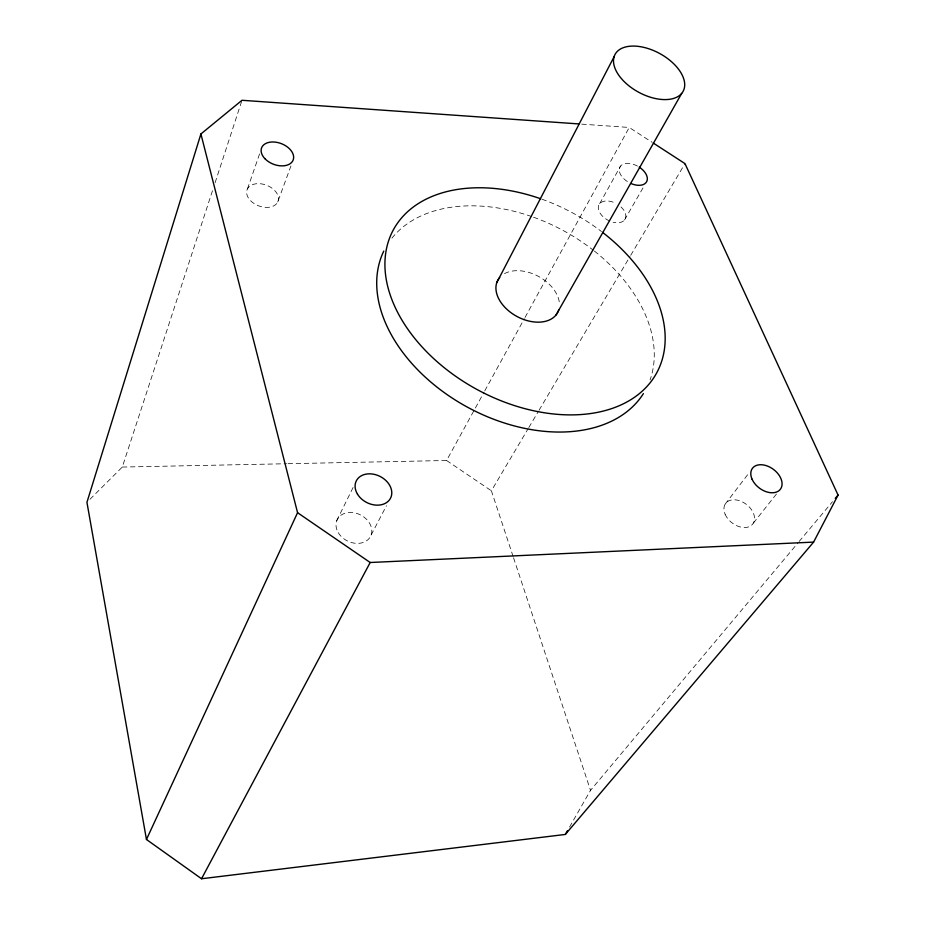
<?xml version="1.0" encoding="UTF-8"?>
<svg xmlns="http://www.w3.org/2000/svg" width="925" height="925" viewBox="0 0 925 925"><rect width="100%" height="100%" fill="white"/><g stroke="black" fill="none" stroke-linecap="round" stroke-linejoin="round"><path stroke-width="0.69" stroke-dasharray="4.62 3.47" d="M89.968 499.292L122.297 467.056L212.854 189.579M215.097 182.711L241.992 100.282M247.461 188.897L260.064 152.498M277.72 202.008A16.511 11.042 20.8 0 0 259.197 183.659A16.511 11.042 20.8 0 0 250.744 200.875A16.511 11.042 20.8 0 0 277.72 202.008L290.947 165.957M336.746 520.648L353.905 485.845M371.145 534.997L386.465 505.709M288.045 463.703L446.578 460.5L484.087 392.119M484.781 390.847L524.359 318.674M525.053 317.402L629.231 127.465L652.252 142.392M599.666 203.685L620.606 166.014M569.534 827.089L590.52 790.355L798.194 542.617M624.537 219.953L643.904 186.318M513.109 556.445L491.383 490.793L528.048 428.83M528.788 427.581L538.315 411.475M539.055 410.238L629.983 256.56M630.711 255.312L684.974 163.609M725.142 504.16L749.366 472.444M753.424 523.03L776.538 493.915M799.119 541.507L832.5 501.697M122.297 467.056L286.6 463.737M581.721 124.135L629.231 127.465M446.578 460.5L491.383 490.793M513.56 557.821L590.52 790.355M627.335 181.543A15.239 9.25 29.2 0 1 620.317 166.373A15.239 9.25 29.2 0 1 638.111 166.431M391.922 238.164A148.197 100.467 28.5 0 1 532.153 216.739M533.528 217.225A148.197 100.467 28.5 0 1 593.26 250.189M594.405 251.08A148.197 100.467 28.5 0 1 650.078 379.886M620.999 206.923A14.916 9.308 29.3 0 1 625.184 218.959A14.916 9.308 29.3 0 1 613.171 222.231M609.563 220.994A14.916 9.308 29.3 0 1 598.521 205.893A14.916 9.308 29.3 0 1 614.605 202.737M504.518 273.638A34.005 22.743 28.5 0 1 538.558 276.436A34.005 22.743 28.5 0 1 559.44 303.469M541.957 199.222A149.85 100.409 28.5 0 1 601.47 231.528M725.131 514.265A17.032 11.701 37.1 0 0 751.435 525.365A17.032 11.701 37.1 0 0 741.168 501.35A17.032 11.701 37.1 0 0 725.131 514.265M338.261 532.65A18.662 14.569 26.6 0 0 369.283 538.315A18.662 14.569 26.6 0 0 354.183 512.797A18.662 14.569 26.6 0 0 338.261 532.65"/><path stroke-width="1.39" d="M578.842 123.927L241.992 100.282L200.91 133.975L86.938 502.321L146.462 839.484L201.534 878.75L565.337 834.442L813.595 542.108L838.062 495.06L684.974 163.609L653.466 143.178M146.462 839.484L297.561 512.693L200.91 133.975M496.76 282.668L614.096 56.726M201.534 878.75L370.185 562.504L813.595 542.108M556.11 314.893L681.679 93.425A38.711 22.038 28.5 0 0 645.268 47.73A38.711 22.038 28.5 0 0 620.363 77.353A38.711 22.038 28.5 0 0 681.679 93.425M565.337 834.442L567.43 830.766M835.275 498.378L838.062 495.06M297.561 512.693L370.185 562.504M639.233 167.124A15.239 9.25 29.2 0 1 646.691 181.612A15.239 9.25 29.2 0 1 630.85 183.462M643.395 393.622A148.197 100.467 28.5 0 1 466.651 406.734A148.197 100.467 28.5 0 1 383.783 251.08M558.839 309.609A34.005 22.743 28.5 0 1 516.855 316.419A34.005 22.743 28.5 0 1 499.697 277.5M602.591 232.383A149.85 100.409 28.5 0 1 606.361 410.249A149.85 100.409 28.5 0 1 389.402 292.45A149.85 100.409 28.5 0 1 540.628 198.748M752.083 479.231A17.459 11.701 36.7 0 0 779 490.655A17.459 11.701 36.7 0 0 768.212 466.362A17.459 11.701 36.7 0 0 752.083 479.231M265.382 159.169A16.916 11.031 21.1 0 0 292.901 160.615A16.916 11.031 21.1 0 0 273.869 141.999A16.916 11.031 21.1 0 0 265.382 159.169M357.466 494.123A19.182 14.65 26.7 0 0 389.263 500.136A19.182 14.65 26.7 0 0 373.573 474.213A19.182 14.65 26.7 0 0 357.466 494.123"/></g></svg>
